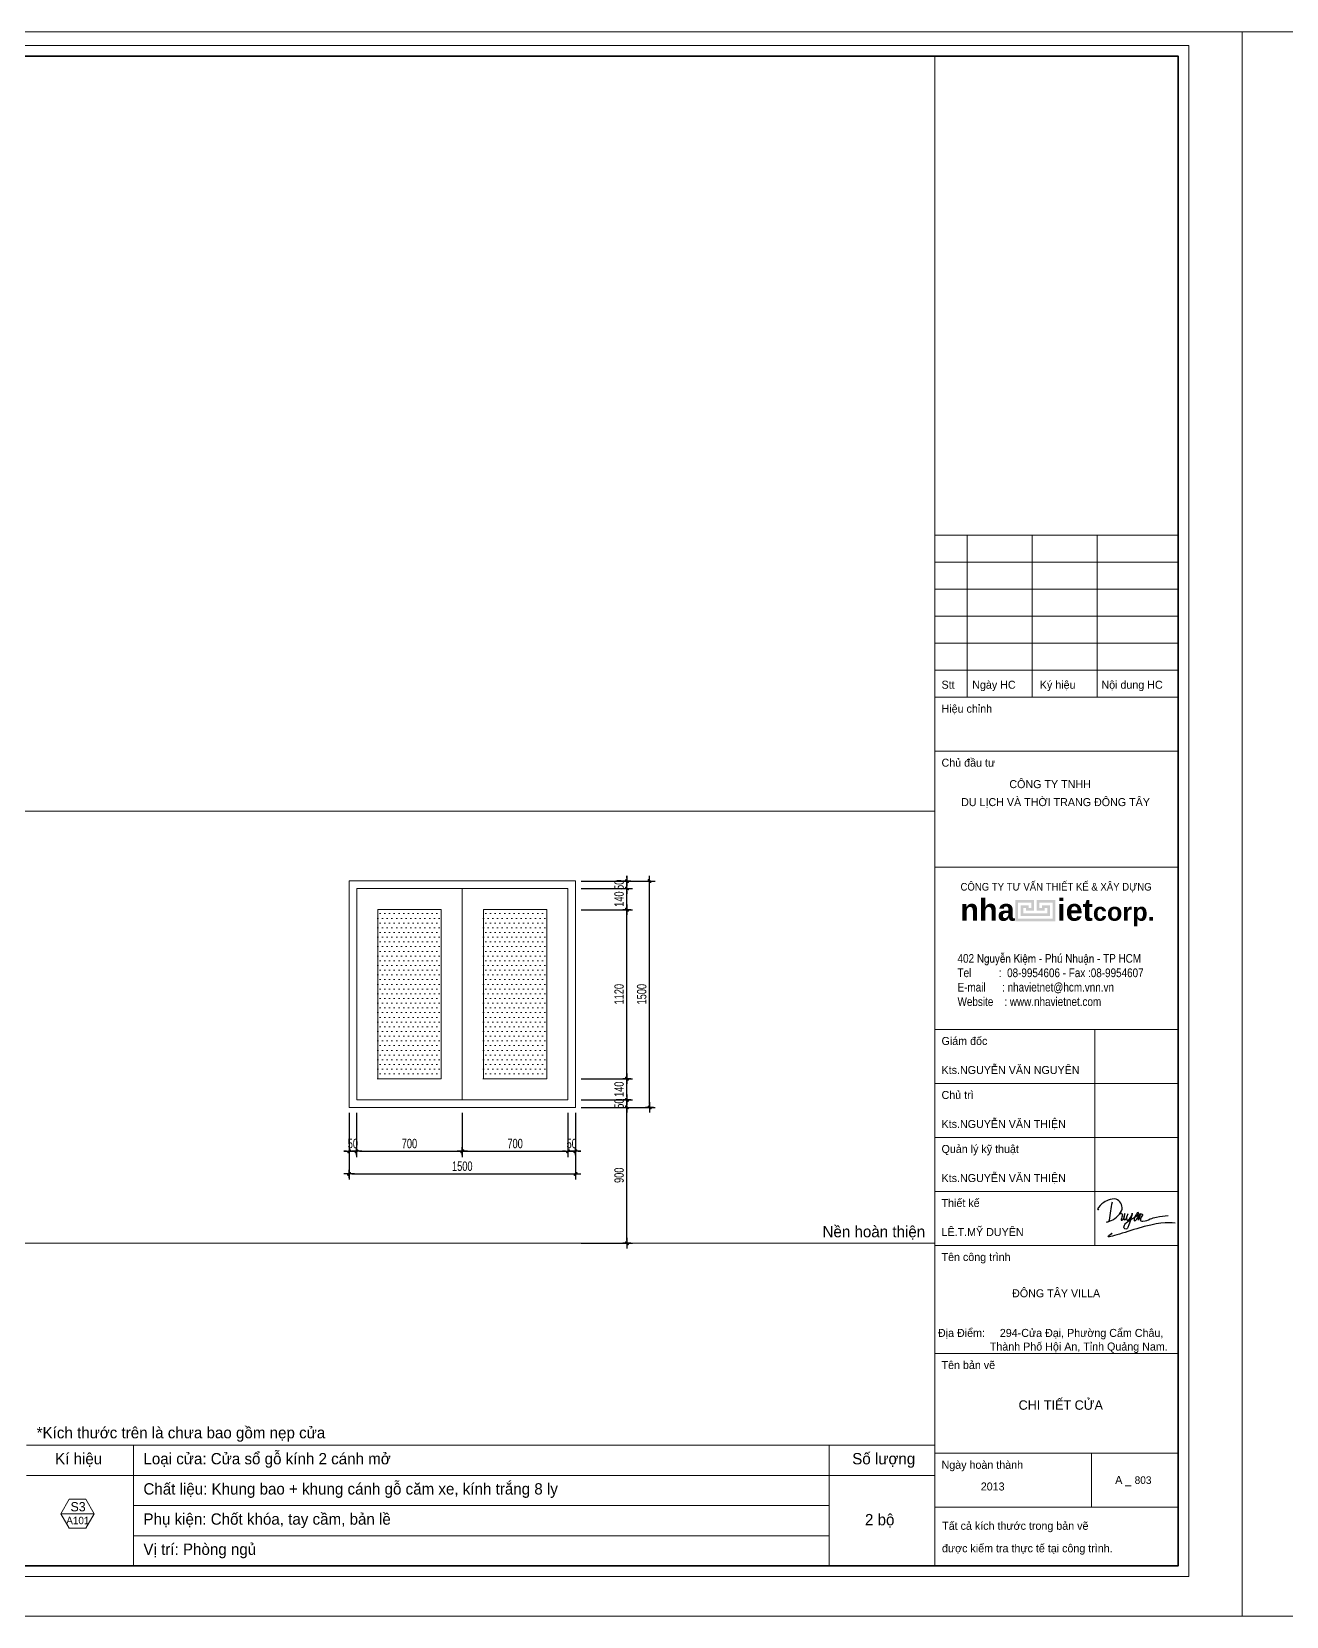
# Model space of a CAD drawing. Header units: inches. Extents: x 88947 to 296847, y 35049 to 161062.
# Drawn here: x 244278 to 252590, y 56051 to 66552 of the extents above; entities that cross this region are included whole.
import ezdxf
from ezdxf.enums import TextEntityAlignment as Align

# ---------------------------------------------------------------- set-up
doc = ezdxf.new("R2010")
doc.units = ezdxf.units.IN
doc.header["$MEASUREMENT"] = 0
doc.header["$PDMODE"] = 1
doc.layers.add('$AUDIT_BAD_LAYER1', color=7, linetype='Continuous')
doc.layers.add('text', color=2, linetype='Continuous')
for name, color, linetype, lineweight in [('0.15', 175, 'Continuous', 20), ('0.4', 1, 'Continuous', 30), ('A-Dims', 145, 'Continuous', 25), ('A-Text', 30, 'Continuous', 9), ('A-Wall', 2, 'Continuous', 35), ('CUA', 42, 'Continuous', 20), ('DIM', 7, 'Continuous', 25), ('DOOR', 142, 'Continuous', 15), ('HACTH', 8, 'Continuous', 5), ('KHUNG 2', 144, 'Continuous', 18), ('NETMANH', 192, 'Continuous', 18)]:
    doc.layers.add(name, color=color, linetype=linetype, lineweight=lineweight)
doc.styles.add('FRANKO', font='VFRANKO.TTF')
doc.styles.add('KH-TEXT', font='VAVON.TTF')
doc.styles.add('KHUNGTEN', font='VHELVEB.TTF')
doc.styles.add('VNI-HELVE-CONDENSE', font='VNARIAL.TTF', dxfattribs={"width": 0.7})
doc.dimstyles.new('TAS-50', dxfattribs={"dimscale": 25, "dimtxt": 2.5, "dimasz": 0.7, "dimexe": 1.5, "dimexo": 1.5, "dimgap": 0.8, "dimtad": 1, "dimdec": 0, "dimzin": 3, "dimdsep": 46, "dimtxsty": 'VNI-HELVE-CONDENSE', "dimblk": 'TICK', "dimcen": 2.5, "dimclrt": 71, "dimazin": 2, "dimtfac": 0.75, "dimtdec": 0, "dimtix": 1, "dimtmove": 2, "dimatfit": 2, "dimldrblk": 'TICK123', "dimfxl": 1.5, "dimtolj": 1, "dimtzin": 0, "dimarcsym": 0})

# ---------------------------------------------------------------- blocks, each defined once
blk = doc.blocks.new('A$C22DF5D2D')
for points in [[(-10, 1159), (-123, 479), (-148, 421), (-212, 409), (-104, 451), (219, 660), (363, 901), (147, 1267), (-150, 1235), (-388, 1094), (-537, 889), (-506, 892)], [(255, 700), (290, 728), (339, 743), (363, 705), (341, 552), (331, 483), (357, 485), (464, 729), (431, 561), (448, 495), (513, 535), (530, 566), (588, 726), (535, 529), (559, 486), (639, 526), (747, 742), (622, 304), (565, 189), (507, 143), (444, 188), (443, 257), (521, 382), (803, 578), (926, 655), (981, 729), (981, 766), (870, 665), (831, 456), (904, 515), (1051, 736), (976, 480), (1094, 717), (1127, 703), (1105, 634), (1056, 499), (1066, 460), (1148, 442), (1421, 530), (1656, 597), (2094, 666)], [(2356, 378), (916, 165), (-61, -39), (0, 0), (-61, -39)]]:
    blk.add_spline(points, degree=3)
blk = doc.blocks.new('khung ten')
at = {"layer": '0.4'}
h = blk.add_hatch(color=256, dxfattribs=at)
h.paths.add_polyline_path([(303108, -206615), (302758, -206615), (302758, -207015), (303508, -207015), (303508, -206615), (303158, -206615), (303158, -206815), (303308, -206815), (303308, -206765), (303358, -206765), (303358, -206865), (302908, -206865), (302908, -206765), (302958, -206765), (302958, -206815), (303108, -206815)])
h.paths.add_polyline_path([(303058, -206665), (303058, -206765), (303008, -206765), (303008, -206715), (302858, -206715), (302858, -206915), (303408, -206915), (303408, -206715), (303258, -206715), (303258, -206765), (303208, -206765), (303208, -206665), (303458, -206665), (303458, -206965), (302808, -206965), (302808, -206665)], flags=16)
at = {"layer": '0.15', "ltscale": 0.7}
blk.add_line((301249, -213090), (305804, -213090), dxfattribs=at)
at = {"layer": 'A-Wall', "ltscale": 0.7}
blk.add_lwpolyline([(267204, -219099), (305804, -219099), (305804, -190799), (267204, -190799)], close=True, dxfattribs=at)
at = {"layer": 'KHUNG 2', "ltscale": 0.7}
for p, q in [((301249, -219099), (301249, -190799)), ((301249, -199776), (305804, -199776)), ((301856, -202813), (301856, -199776)), ((303071, -202813), (303071, -199776)), ((304286, -202813), (304286, -199776)), ((301249, -200282), (305804, -200282)), ((301249, -200789), (305804, -200789)), ((305804, -201295), (301249, -201295)), ((301249, -201801), (305804, -201801)), ((301249, -202307), (305804, -202307)), ((301249, -202813), (305804, -202813)), ((301249, -203826), (305804, -203826)), ((301249, -206004), (305804, -206004)), ((301249, -209041), (305804, -209041)), ((304246, -213090), (304246, -209041)), ((301249, -210053), (305804, -210053)), ((301249, -211065), (305804, -211065)), ((301249, -212078), (305804, -212078)), ((301249, -213090), (305804, -213090)), ((301249, -215115), (305804, -215115)), ((301249, -216986), (305804, -216986)), ((304185, -217998), (304185, -216986)), ((301249, -217998), (305804, -217998))]:
    blk.add_line(p, q, dxfattribs=at)
blk.add_lwpolyline([(267004, -219299), (306004, -219299), (306004, -190599), (267004, -190599)], close=True, dxfattribs=at)
at = {"layer": 'NETMANH', "ltscale": 0.7}
blk.add_lwpolyline([(265004, -220042), (307004, -220042), (307004, -190342), (265004, -190342)], close=True, dxfattribs=at)
at = {"layer": 'text', "linetype": 'Continuous', "xscale": 0.5, "yscale": 0.5, "zscale": 0.5}
blk.add_blockref('A$C22DF5D2D', (304573, -212860), dxfattribs=at)
at = {"layer": '$AUDIT_BAD_LAYER1', "color": 2, "linetype": 'Continuous', "style": 'KHUNGTEN', "width": 0.9}
blk.add_text('COÂNG TY TÖ VAÁN THIEÁT KEÁ & XAÂY DÖÏNG', height=142.53, dxfattribs=at).set_placement((303519, -206369), align=Align.MIDDLE_CENTER)
at = {"layer": '$AUDIT_BAD_LAYER1', "color": 2, "linetype": 'Continuous', "insert": (301673, -207630), "char_height": 161.97, "width": 6102.51, "attachment_point": 1, "style": 'KHUNGTEN'}
blk.add_mtext('{\\fVNI-Helve-Condense|b0|i0|c0|p2;402 Nguyeãn Kieäm - Phuù Nhuaän - TP HCM \\PTel          :  08-9954606 - Fax :08-9954607\\PE-mail      : nhavietnet@hcm.vnn.vn\\PWebsite    : www.nhavietnet.com}', dxfattribs=at)
at = {"layer": 'text', "linetype": 'Continuous', "style": 'FRANKO'}
for s, p in [('Stt', (301373, -202657)), ('Ngaøy HC', (301948, -202657)), ('Kyù hieäu', (303215, -202657)), ('Noäi dung HC', (304369, -202657)), ('Hieäu chænh', (301373, -203106)), ('Chuû ñaàu tö', (301373, -204118)), ('COÂNG TY TNHH ', (302644, -204520)), ('DU LÒCH VAØ THÔØI TRANG ÑOÂNG TAÂY', (301740, -204857)), ('Giaùm ñoác', (301373, -209334)), ('Kts.NGUYEÃN VAÊN NGUYEÂN', (301373, -209878)), ('Chuû trì', (301373, -210346)), ('Kts.NGUYEÃN VAÊN THIEÄN', (301373, -210890)), ('Quaûn lyù kyõ thuaät', (301373, -211358)), ('Kts.NGUYEÃN VAÊN THIEÄN', (301373, -211903)), ('Thieát keá', (301373, -212370)), ('LEÂ.T.MYÕ DUYEÂN', (301373, -212915)), ('Teân coâng trình', (301373, -213383)), ('ÑOÂNG TAÂY VILLA', (302695, -214063)), ('Ñòa Ñieåm:     294-Cöûa Ñaïi, Phöôøng Caåm Chaâu, ', (301306, -214806)), ('Thaønh Phoá Hoäi An, Tænh Quaûng Nam.', (302278, -215061)), ('Teân baûn veõ ', (301373, -215407)), ('Ngaøy hoaøn thaønh', (301373, -217278)), ('2013', (302108, -217684)), ('A _ ', (304627, -217560)), ('Taát caû kích thöôùc trong baûn veõ ', (301385, -218421)), ('ñöôïc kieåm tra thöïc teá taïi coâng trình.', (301381, -218842))]:
    blk.add_text(s, height=150, dxfattribs=at).set_placement(p)
at = {"layer": 'text', "linetype": 'Continuous', "insert": (303546, -206852), "char_height": 410.12, "width": 9417.44, "attachment_point": 5, "style": 'KHUNGTEN'}
blk.add_mtext('{\\fVNI-Helve|b1|i0|c0|p2;nha     iet\\H0.8274x;corp.}', dxfattribs=at)
blk = doc.blocks.new('TICK')
at = {"layer": 'A-Dims', "color": 1}
for p, q in [((-2, 0), (2, 0)), ((0, 1.5), (0, -1.5))]:
    blk.add_line(p, q, dxfattribs=at)
at = {"layer": 'A-Dims', "color": 1, "const_width": 0.788}
blk.add_lwpolyline([(-0.33, -0.35), (0.38, 0.38)], dxfattribs=at)
at = {"layer": 'A-Dims', "color": 1, "const_width": 0.394}
for points in [[(0.24, 0.52, -0.414214), (0.52, 0.52, -1)], [(0.52, 0.52, -0.414214), (0.52, 0.24, -1)], [(-0.47, -0.21, 0.414214), (-0.47, -0.49, 1)], [(-0.47, -0.49, 0.414214), (-0.19, -0.49, 1)]]:
    blk.add_lwpolyline(points, format="xyb", dxfattribs=at)
blk = doc.blocks.new('*D3511')
at = {"layer": 'Defpoints', "color": 0}
for p in [(247881, 59474), (248222, 59474), (247881, 59424)]:
    blk.add_point(p, dxfattribs=at)
at = {"layer": 'DIM', "color": 0, "lineweight": -2}
for p, q in [((247919, 59474), (248259, 59474)), ((248222, 59492), (248222, 59509)), ((248222, 59424), (248222, 59474)), ((247919, 59424), (248259, 59424)), ((248222, 59407), (248222, 59389))]:
    blk.add_line(p, q, dxfattribs=at)
at = {"layer": 'DIM', "color": 0, "lineweight": -2, "xscale": 17.5, "yscale": 17.5, "zscale": 17.5}
for p, rotation in [((248222, 59474), 270), ((248222, 59424), 90)]:
    blk.add_blockref('TICK', p, dxfattribs=dict(at, rotation=rotation))
at = {"layer": 'DIM', "color": 71, "insert": (248170, 59449), "char_height": 62.5, "attachment_point": 5, "rotation": 90, "style": 'VNI-HELVE-CONDENSE'}
blk.add_mtext('\\A1;50', dxfattribs=at)
blk = doc.blocks.new('TICK123')
at = {"layer": 'A-Dims', "color": 1}
blk.add_lwpolyline([(0.05, 0, 0, 0.84, 0), (-2.11, 0, 8.4, 8.4, 0)], format="xyseb", dxfattribs=at)
blk = doc.blocks.new('*D3512')
at = {"layer": 'Defpoints', "color": 0}
for p in [(247881, 59614), (248222, 59614), (247881, 59474)]:
    blk.add_point(p, dxfattribs=at)
at = {"layer": 'DIM', "color": 0, "lineweight": -2}
for p, q in [((247919, 59614), (248259, 59614)), ((248222, 59492), (248222, 59597)), ((247919, 59474), (248259, 59474))]:
    blk.add_line(p, q, dxfattribs=at)
at = {"layer": 'DIM', "color": 0, "lineweight": -2, "xscale": 17.5, "yscale": 17.5, "zscale": 17.5}
for p, rotation in [((248222, 59614), 90), ((248222, 59474), 270)]:
    blk.add_blockref('TICK', p, dxfattribs=dict(at, rotation=rotation))
at = {"layer": 'DIM', "color": 71, "insert": (248170, 59544), "char_height": 62.5, "attachment_point": 5, "rotation": 90, "style": 'VNI-HELVE-CONDENSE'}
blk.add_mtext('\\A1;140', dxfattribs=at)
blk = doc.blocks.new('*D3513')
at = {"layer": 'Defpoints', "color": 0}
for p in [(247881, 60924), (248222, 60924), (247881, 60874)]:
    blk.add_point(p, dxfattribs=at)
at = {"layer": 'DIM', "color": 0, "lineweight": -2}
for p, q in [((247919, 60924), (248259, 60924)), ((248222, 60942), (248222, 60959)), ((248222, 60874), (248222, 60924)), ((247919, 60874), (248259, 60874)), ((248222, 60857), (248222, 60839))]:
    blk.add_line(p, q, dxfattribs=at)
at = {"layer": 'DIM', "color": 0, "lineweight": -2, "xscale": 17.5, "yscale": 17.5, "zscale": 17.5}
for p, rotation in [((248222, 60924), 270), ((248222, 60874), 90)]:
    blk.add_blockref('TICK', p, dxfattribs=dict(at, rotation=rotation))
at = {"layer": 'DIM', "color": 71, "insert": (248170, 60899), "char_height": 62.5, "attachment_point": 5, "rotation": 90, "style": 'VNI-HELVE-CONDENSE'}
blk.add_mtext('\\A1;50', dxfattribs=at)
blk = doc.blocks.new('*D3514')
at = {"layer": 'Defpoints', "color": 0}
for p in [(246381, 59424), (246431, 59424), (246431, 59133)]:
    blk.add_point(p, dxfattribs=at)
at = {"layer": 'DIM', "color": 0, "lineweight": -2}
for p, q in [((246381, 59387), (246381, 59095)), ((246431, 59387), (246431, 59095)), ((246364, 59133), (246346, 59133)), ((246381, 59133), (246431, 59133)), ((246449, 59133), (246466, 59133))]:
    blk.add_line(p, q, dxfattribs=at)
at = {"layer": 'DIM', "color": 0, "lineweight": -2, "xscale": 17.5, "yscale": 17.5, "zscale": 17.5}
blk.add_blockref('TICK', (246381, 59133), dxfattribs=at)
at = {"layer": 'DIM', "color": 0, "lineweight": -2, "xscale": 17.5, "yscale": 17.5, "zscale": 17.5, "rotation": 180}
blk.add_blockref('TICK', (246431, 59133), dxfattribs=at)
at = {"layer": 'DIM', "color": 71, "insert": (246406, 59184), "char_height": 62.5, "attachment_point": 5, "style": 'VNI-HELVE-CONDENSE'}
blk.add_mtext('\\A1;50', dxfattribs=at)
blk = doc.blocks.new('*D3515')
at = {"layer": 'Defpoints', "color": 0}
for p in [(246431, 59424), (247131, 59424), (247131, 59133)]:
    blk.add_point(p, dxfattribs=at)
at = {"layer": 'DIM', "color": 0, "lineweight": -2}
for p, q in [((246431, 59387), (246431, 59095)), ((247131, 59387), (247131, 59095)), ((246449, 59133), (247114, 59133))]:
    blk.add_line(p, q, dxfattribs=at)
at = {"layer": 'DIM', "color": 0, "lineweight": -2, "xscale": 17.5, "yscale": 17.5, "zscale": 17.5, "rotation": 180}
blk.add_blockref('TICK', (246431, 59133), dxfattribs=at)
at = {"layer": 'DIM', "color": 0, "lineweight": -2, "xscale": 17.5, "yscale": 17.5, "zscale": 17.5}
blk.add_blockref('TICK', (247131, 59133), dxfattribs=at)
at = {"layer": 'DIM', "color": 71, "insert": (246781, 59184), "char_height": 62.5, "attachment_point": 5, "style": 'VNI-HELVE-CONDENSE'}
blk.add_mtext('\\A1;700', dxfattribs=at)
blk = doc.blocks.new('*D3516')
at = {"layer": 'Defpoints', "color": 0}
for p in [(247131, 59424), (247831, 59424), (247831, 59133)]:
    blk.add_point(p, dxfattribs=at)
at = {"layer": 'DIM', "color": 0, "lineweight": -2}
for p, q in [((247131, 59387), (247131, 59095)), ((247831, 59387), (247831, 59095)), ((247149, 59133), (247814, 59133))]:
    blk.add_line(p, q, dxfattribs=at)
at = {"layer": 'DIM', "color": 0, "lineweight": -2, "xscale": 17.5, "yscale": 17.5, "zscale": 17.5, "rotation": 180}
blk.add_blockref('TICK', (247131, 59133), dxfattribs=at)
at = {"layer": 'DIM', "color": 0, "lineweight": -2, "xscale": 17.5, "yscale": 17.5, "zscale": 17.5}
blk.add_blockref('TICK', (247831, 59133), dxfattribs=at)
at = {"layer": 'DIM', "color": 71, "insert": (247481, 59184), "char_height": 62.5, "attachment_point": 5, "style": 'VNI-HELVE-CONDENSE'}
blk.add_mtext('\\A1;700', dxfattribs=at)
blk = doc.blocks.new('*D3517')
at = {"layer": 'Defpoints', "color": 0}
for p in [(247831, 59424), (247881, 59424), (247881, 59133)]:
    blk.add_point(p, dxfattribs=at)
at = {"layer": 'DIM', "color": 0, "lineweight": -2}
for p, q in [((247831, 59387), (247831, 59095)), ((247881, 59387), (247881, 59095)), ((247814, 59133), (247796, 59133)), ((247831, 59133), (247881, 59133)), ((247899, 59133), (247916, 59133))]:
    blk.add_line(p, q, dxfattribs=at)
at = {"layer": 'DIM', "color": 0, "lineweight": -2, "xscale": 17.5, "yscale": 17.5, "zscale": 17.5}
blk.add_blockref('TICK', (247831, 59133), dxfattribs=at)
at = {"layer": 'DIM', "color": 0, "lineweight": -2, "xscale": 17.5, "yscale": 17.5, "zscale": 17.5, "rotation": 180}
blk.add_blockref('TICK', (247881, 59133), dxfattribs=at)
at = {"layer": 'DIM', "color": 71, "insert": (247856, 59184), "char_height": 62.5, "attachment_point": 5, "style": 'VNI-HELVE-CONDENSE'}
blk.add_mtext('\\A1;50', dxfattribs=at)
blk = doc.blocks.new('*D3518')
at = {"layer": 'Defpoints', "color": 0}
for p in [(246381, 59424), (247881, 59424), (247881, 58983)]:
    blk.add_point(p, dxfattribs=at)
at = {"layer": 'DIM', "color": 0, "lineweight": -2}
for p, q in [((246381, 59387), (246381, 58945)), ((247881, 59387), (247881, 58945)), ((246399, 58983), (247864, 58983))]:
    blk.add_line(p, q, dxfattribs=at)
at = {"layer": 'DIM', "color": 0, "lineweight": -2, "xscale": 17.5, "yscale": 17.5, "zscale": 17.5, "rotation": 180}
blk.add_blockref('TICK', (246381, 58983), dxfattribs=at)
at = {"layer": 'DIM', "color": 0, "lineweight": -2, "xscale": 17.5, "yscale": 17.5, "zscale": 17.5}
blk.add_blockref('TICK', (247881, 58983), dxfattribs=at)
at = {"layer": 'DIM', "color": 71, "insert": (247131, 59034), "char_height": 62.5, "attachment_point": 5, "style": 'VNI-HELVE-CONDENSE'}
blk.add_mtext('\\A1;1500', dxfattribs=at)
blk = doc.blocks.new('*D3519')
at = {"layer": 'Defpoints', "color": 0}
for p in [(247881, 60734), (248222, 60734), (247881, 59614)]:
    blk.add_point(p, dxfattribs=at)
at = {"layer": 'DIM', "color": 0, "lineweight": -2}
for p, q in [((247919, 60734), (248259, 60734)), ((248222, 59632), (248222, 60717)), ((247919, 59614), (248259, 59614))]:
    blk.add_line(p, q, dxfattribs=at)
at = {"layer": 'DIM', "color": 0, "lineweight": -2, "xscale": 17.5, "yscale": 17.5, "zscale": 17.5}
for p, rotation in [((248222, 60734), 90), ((248222, 59614), 270)]:
    blk.add_blockref('TICK', p, dxfattribs=dict(at, rotation=rotation))
at = {"layer": 'DIM', "color": 71, "insert": (248170, 60174), "char_height": 62.5, "attachment_point": 5, "rotation": 90, "style": 'VNI-HELVE-CONDENSE'}
blk.add_mtext('\\A1;1120', dxfattribs=at)
blk = doc.blocks.new('*D3520')
at = {"layer": 'Defpoints', "color": 0}
for p in [(247881, 60874), (248222, 60874), (247881, 60734)]:
    blk.add_point(p, dxfattribs=at)
at = {"layer": 'DIM', "color": 0, "lineweight": -2}
for p, q in [((247919, 60874), (248259, 60874)), ((248222, 60752), (248222, 60857)), ((247919, 60734), (248259, 60734))]:
    blk.add_line(p, q, dxfattribs=at)
at = {"layer": 'DIM', "color": 0, "lineweight": -2, "xscale": 17.5, "yscale": 17.5, "zscale": 17.5}
for p, rotation in [((248222, 60874), 90), ((248222, 60734), 270)]:
    blk.add_blockref('TICK', p, dxfattribs=dict(at, rotation=rotation))
at = {"layer": 'DIM', "color": 71, "insert": (248170, 60804), "char_height": 62.5, "attachment_point": 5, "rotation": 90, "style": 'VNI-HELVE-CONDENSE'}
blk.add_mtext('\\A1;140', dxfattribs=at)
blk = doc.blocks.new('*D3521')
at = {"layer": 'Defpoints', "color": 0}
for p in [(248031, 60924), (248372, 60924), (248031, 59424)]:
    blk.add_point(p, dxfattribs=at)
at = {"layer": 'DIM', "color": 0, "lineweight": -2}
for p, q in [((248069, 60924), (248409, 60924)), ((248372, 59442), (248372, 60907)), ((248069, 59424), (248409, 59424))]:
    blk.add_line(p, q, dxfattribs=at)
at = {"layer": 'DIM', "color": 0, "lineweight": -2, "xscale": 17.5, "yscale": 17.5, "zscale": 17.5}
for p, rotation in [((248372, 60924), 90), ((248372, 59424), 270)]:
    blk.add_blockref('TICK', p, dxfattribs=dict(at, rotation=rotation))
at = {"layer": 'DIM', "color": 71, "insert": (248320, 60174), "char_height": 62.5, "attachment_point": 5, "rotation": 90, "style": 'VNI-HELVE-CONDENSE'}
blk.add_mtext('\\A1;1500', dxfattribs=at)
blk = doc.blocks.new('*D3522')
at = {"layer": 'Defpoints', "color": 0}
for p in [(247881, 59424), (248222, 59424), (247881, 58524)]:
    blk.add_point(p, dxfattribs=at)
at = {"layer": 'DIM', "color": 0, "lineweight": -2}
for p, q in [((247919, 59424), (248259, 59424)), ((248222, 58542), (248222, 59407)), ((247919, 58524), (248259, 58524))]:
    blk.add_line(p, q, dxfattribs=at)
at = {"layer": 'DIM', "color": 0, "lineweight": -2, "xscale": 17.5, "yscale": 17.5, "zscale": 17.5}
for p, rotation in [((248222, 59424), 90), ((248222, 58524), 270)]:
    blk.add_blockref('TICK', p, dxfattribs=dict(at, rotation=rotation))
at = {"layer": 'DIM', "color": 71, "insert": (248170, 58974), "char_height": 62.5, "attachment_point": 5, "rotation": 90, "style": 'VNI-HELVE-CONDENSE'}
blk.add_mtext('\\A1;900', dxfattribs=at)
blk = doc.blocks.new('KH-WIN')
blk.add_line((-4.52, 0), (4.52, 0))
blk.add_lwpolyline([(-2.26, 3.91), (-4.52, 0), (-2.26, -3.91), (2.26, -3.91), (4.52, 0), (2.26, 3.91)], close=True)
at = {"color": 3, "style": 'KH-TEXT'}
blk.add_attdef('SYMBOL', text='', height=2.5, dxfattribs=at).set_placement((0.15, 1.89), align=Align.MIDDLE_CENTER)
at = {"style": 'KH-TEXT'}
blk.add_attdef('TYPE', text='', height=2, dxfattribs=at).set_placement((0.09, -1.83), align=Align.MIDDLE_CENTER)

msp = doc.modelspace()

# ---------------------------------------------------------------- hatches: boundary and pattern name
at = {"layer": 'HACTH'}
h = msp.add_hatch(dxfattribs=at)
h.set_pattern_fill('DOTS', color=256, scale=500, style=0)
h.set_pattern_definition([(0, (246571.29, 59614.203), (15.625, 31.25), [0, -31.25])])
h.paths.add_polyline_path([(246991.3, 60734.2), (246571.3, 60734.2), (246571.3, 59614.2), (246991.3, 59614.2)])
h = msp.add_hatch(dxfattribs=at)
h.set_pattern_fill('DOTS', color=256, scale=500, style=0)
h.set_pattern_definition([(0, (247271.29, 59614.203), (15.625, 31.25), [0, -31.25])])
h.paths.add_polyline_path([(247271.3, 60734.2), (247691.3, 60734.2), (247691.3, 59614.2), (247271.3, 59614.2)])

# ---------------------------------------------------------------- linework, layer by layer
at = {"layer": 'CUA'}
for points in [[(246381.3, 60924.2), (247881.3, 60924.2), (247881.3, 59424.2), (246381.3, 59424.2)], [(247131.3, 60874.2), (246431.3, 60874.2), (246431.3, 59474.2), (247131.3, 59474.2)], [(247131.3, 60874.2), (247831.3, 60874.2), (247831.3, 59474.2), (247131.3, 59474.2)], [(246991.3, 60734.2), (246571.3, 60734.2), (246571.3, 59614.2), (246991.3, 59614.2)], [(247271.3, 60734.2), (247691.3, 60734.2), (247691.3, 59614.2), (247271.3, 59614.2)]]:
    msp.add_lwpolyline(points, close=True, dxfattribs=at)
msp.add_lwpolyline([(247831.3, 60874.2), (247831.3, 59474.2), (246431.3, 59474.2), (246431.3, 60874.2), (247831.3, 60874.2)], dxfattribs=at)
at = {"layer": 'NETMANH'}
for points in [[(238225.2, 61387.8), (250262.4, 61387.8)], [(238225.2, 58524.2), (250262.4, 58524.2)], [(244243.8, 57184.7), (250262.4, 57184.7)], [(244952.6, 57184.7), (244952.6, 56384.7)], [(249562.4, 57184.7), (249562.4, 56384.7)], [(244243.8, 56984.7), (250262.4, 56984.7)], [(244952.6, 56784.7), (249562.4, 56784.7)], [(244952.6, 56584.7), (249562.4, 56584.7)]]:
    msp.add_lwpolyline(points, dxfattribs=at)

# ---------------------------------------------------------------- block references
at = {"layer": 'A-Text', "xscale": 0.3535714285681024, "yscale": 0.3535714286845177, "zscale": 0.3535714286832132}
for p in [(143749.4, 133852), (158599.4, 133852)]:
    msp.add_blockref('khung ten', p, dxfattribs=at)
at = {"layer": 'DOOR'}
ref = msp.add_blockref('KH-WIN', (244581.6, 56731.1), dxfattribs=dict(at, xscale=24.5, yscale=24.5, zscale=24.5))
ref.add_attrib('SYMBOL', 'S3', dxfattribs={"layer": '0', "height": 61.25, "style": 'KH-TEXT'}).set_placement((244585.4, 56777.4), align=Align.MIDDLE_CENTER)
ref.add_attrib('TYPE', 'A101', dxfattribs={"layer": '0', "height": 49, "style": 'KH-TEXT'}).set_placement((244583.8, 56686.3), align=Align.MIDDLE_CENTER)

# ---------------------------------------------------------------- texts
at = {"layer": 'A-Text', "style": 'FRANKO'}
for s, p in [('Neàn hoaøn thieän', (249517.5, 58563.2)), ('*Kích thöôùc treân laø chöa bao goàm neïp cöûa', (244311.1, 57230.8)), ('Kí hieäu', (244432.9, 57058.4)), ('Loaïi cöûa: Cöûa soå goã kính 2 caùnh môû ', (245018.4, 57058.4)), ('Soá löôïng', (249714.5, 57058.4)), ('Chaát lieäu: Khung bao + khung caùnh goã caêm xe, kính traéng 8 ly ', (245018.4, 56858.4)), ('Phuï kieän: Choát khoùa, tay caàm, baûn leà', (245018.4, 56658.4)), ('2 boä', (249798.9, 56654.4)), ('Vò trí: Phoøng nguû', (245018.4, 56458.4))]:
    msp.add_text(s, height=75, dxfattribs=at).set_placement(p)
at = {"layer": 'text', "style": 'FRANKO'}
for s, height, p in [('CHI TIEÁT CÖÛA', 62.5, (250816.7, 57420)), ('803', 50, (251585.7, 56928.8))]:
    msp.add_text(s, height=height, dxfattribs=at).set_placement(p)

# ---------------------------------------------------------------- dimensions: what is measured, and where the dimension line sits
at = {"layer": 'DIM'}
for base, p1, p2, picture, middle in [((248221.6, 60924.2), (247881.3, 60874.2), (247881.3, 60924.2), '*D3513', (248169.7, 60899.2)), ((248221.6, 60874.2), (247881.3, 60734.2), (247881.3, 60874.2), '*D3520', (248169.7, 60804.2)), ((248371.6, 60924.2), (248031.3, 59424.2), (248031.3, 60924.2), '*D3521', (248319.7, 60174.2)), ((248221.6, 60734.2), (247881.3, 59614.2), (247881.3, 60734.2), '*D3519', (248169.7, 60174.2)), ((248221.6, 59614.2), (247881.3, 59474.2), (247881.3, 59614.2), '*D3512', (248169.7, 59544.2)), ((248221.6, 59474.2), (247881.3, 59424.2), (247881.3, 59474.2), '*D3511', (248169.7, 59449.2)), ((248221.6, 59424.2), (247881.3, 58524.2), (247881.3, 59424.2), '*D3522', (248169.7, 58974.2))]:
    dim = msp.add_linear_dim(base=base, p1=p1, p2=p2, angle=90, dimstyle='TAS-50', dxfattribs=at)
    dim.commit()
    dim.dimension.update_dxf_attribs({"geometry": picture, "text_midpoint": middle})
for base, p1, p2, picture, middle in [((246431.3, 59132.5), (246381.3, 59424.2), (246431.3, 59424.2), '*D3514', (246406.3, 59184.4)), ((247881.3, 58982.5), (246381.3, 59424.2), (247881.3, 59424.2), '*D3518', (247131.3, 59034.4)), ((247131.3, 59132.5), (246431.3, 59424.2), (247131.3, 59424.2), '*D3515', (246781.3, 59184.4)), ((247831.3, 59132.5), (247131.3, 59424.2), (247831.3, 59424.2), '*D3516', (247481.3, 59184.4)), ((247881.3, 59132.5), (247831.3, 59424.2), (247881.3, 59424.2), '*D3517', (247856.3, 59184.4))]:
    dim = msp.add_linear_dim(base=base, p1=p1, p2=p2, dimstyle='TAS-50', dxfattribs=at)
    dim.commit()
    dim.dimension.update_dxf_attribs({"geometry": picture, "text_midpoint": middle})

doc.saveas('drawing.dxf')
